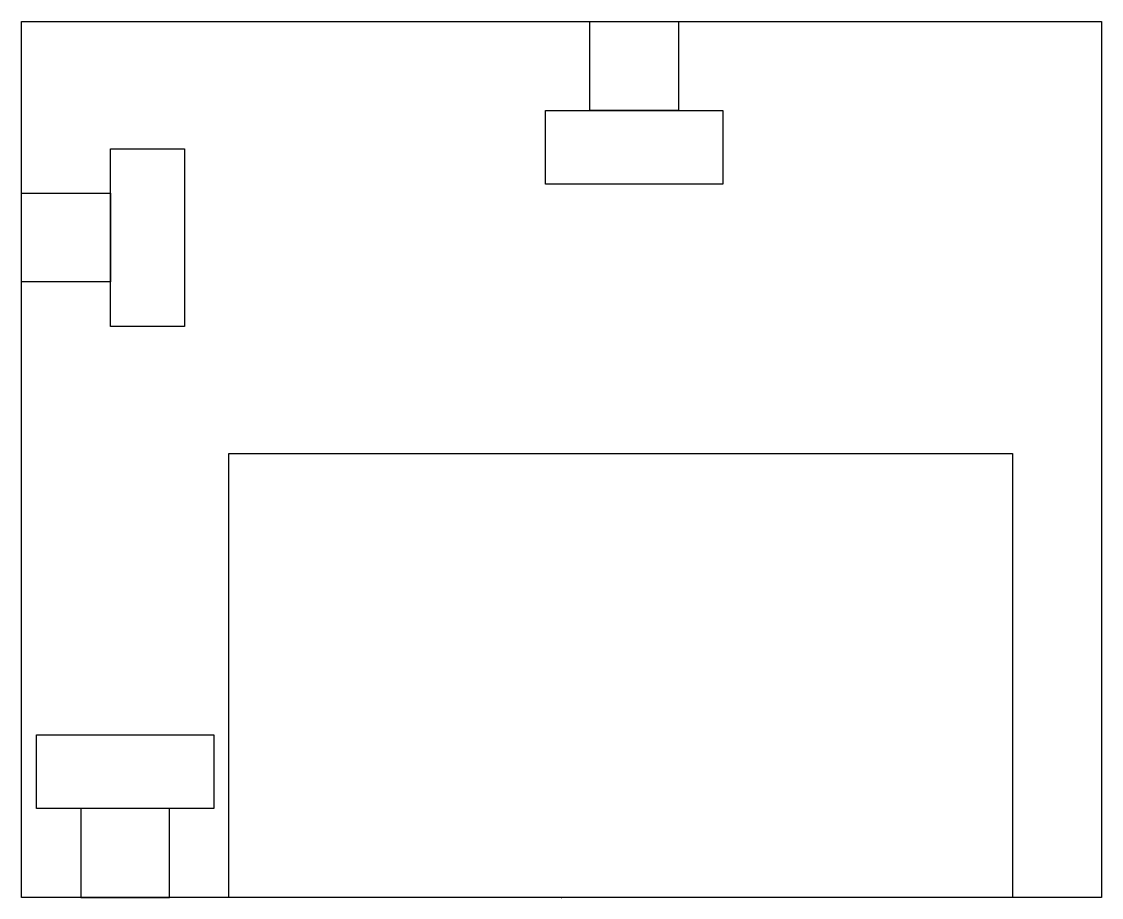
# Model space of a CAD drawing. Header units: centimetres. Extents: x -1.82 to 1.82, y 0 to 2.96.
import ezdxf

# ---------------------------------------------------------------- set-up
doc = ezdxf.new("R2010")
doc.units = ezdxf.units.CM
doc.header["$MEASUREMENT"] = 0
doc.layers.add('PARTE DERECHA BASE TRASERA JOY RADAR v2_Sketch1', color=7, linetype='Continuous')

msp = doc.modelspace()

# ---------------------------------------------------------------- linework, layer by layer
at = {"layer": 'PARTE DERECHA BASE TRASERA JOY RADAR v2_Sketch1'}
for p, q in [((-1.8246, 2.96), (1.8246, 2.96)), ((-1.8246, 0), (-1.8246, 2.96)), ((0.0954, 2.66), (0.0954, 2.96)), ((0.0954, 2.96), (0.3954, 2.96)), ((0.3954, 2.96), (0.3954, 2.66)), ((1.8246, 2.96), (1.8246, 0)), ((-0.0546, 2.66), (0.5454, 2.66)), ((-0.0546, 2.41), (-0.0546, 2.66)), ((0.3954, 2.66), (0.0954, 2.66)), ((0.5454, 2.66), (0.5454, 2.41)), ((-1.5246, 2.53), (-1.2746, 2.53)), ((-1.5246, 1.93), (-1.5246, 2.53)), ((-1.2746, 2.53), (-1.2746, 1.93)), ((0.5454, 2.41), (-0.0546, 2.41)), ((-1.8246, 2.08), (-1.8246, 2.38)), ((-1.8246, 2.38), (-1.5246, 2.38)), ((-1.5246, 2.38), (-1.5246, 2.08)), ((-1.5246, 2.08), (-1.8246, 2.08)), ((-1.2746, 1.93), (-1.5246, 1.93)), ((-1.1246, 1.5), (1.5246, 1.5)), ((-1.1246, 0), (-1.1246, 1.5)), ((1.5246, 1.5), (1.5246, 0)), ((-1.7746, 0.55), (-1.1746, 0.55)), ((-1.7746, 0.3), (-1.7746, 0.55)), ((-1.1746, 0.55), (-1.1746, 0.3)), ((-1.1746, 0.3), (-1.7746, 0.3)), ((-1.3246, 0.3), (-1.6246, 0.3)), ((-1.6246, 0.3), (-1.6246, 0)), ((-1.3246, 0), (-1.3246, 0.3)), ((1.8246, 0), (-1.8246, 0)), ((-1.6246, 0), (-1.3246, 0)), ((1.5246, 0), (-1.1246, 0))]:
    msp.add_line(p, q, dxfattribs=at)
msp.add_point((0, 0), dxfattribs=at)

doc.saveas('drawing.dxf')
